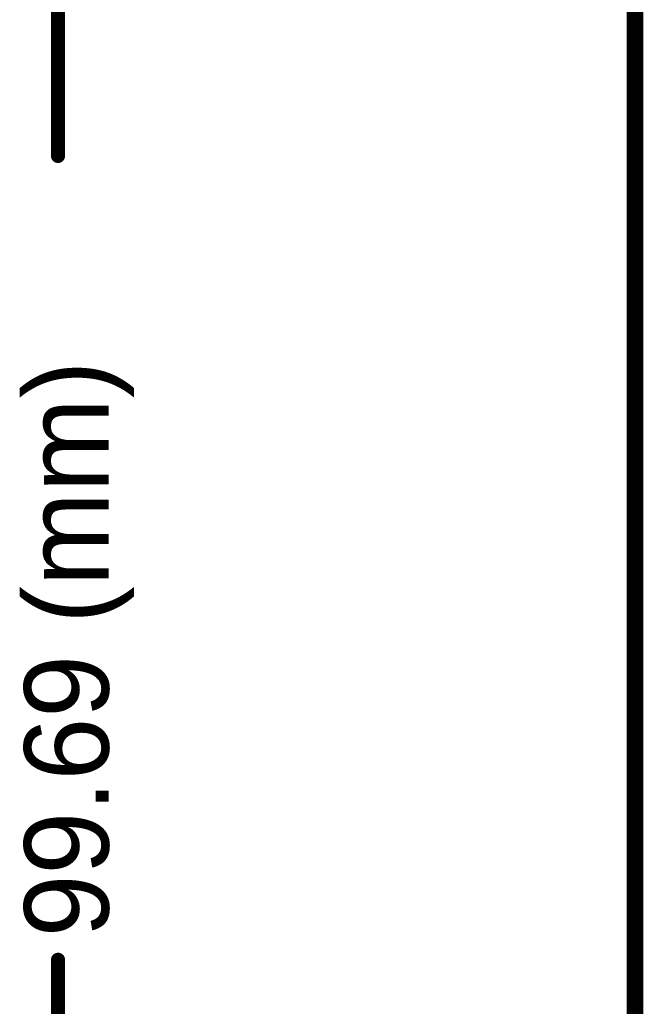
# Model space of a CAD drawing. Extents: x 0.11 to 5.41, y 1.37 to 6.94.
# Drawn here: x 1.573 to 2.016, y 4.638 to 5.339 of the extents above; entities that cross this region are included whole.
import ezdxf

# ---------------------------------------------------------------- set-up
doc = ezdxf.new("R2010")
doc.units = 0
doc.layers.add('KEEPOUTLAYER', color=6, linetype='CONTINUOUS')
doc.layers.add('MECHANICAL1', color=6, linetype='CONTINUOUS')

msp = doc.modelspace()

# ---------------------------------------------------------------- linework, layer by layer
at = {"layer": 'KEEPOUTLAYER', "const_width": 0.01181}
msp.add_lwpolyline([(2.01, 3.01), (2.01, 6.935)], dxfattribs=at)
at = {"layer": 'MECHANICAL1', "const_width": 0.01}
for points in [[(1.6, 5.24241), (1.6, 6.935)], [(1.6, 3.01), (1.6, 4.67059)]]:
    msp.add_lwpolyline(points, dxfattribs=at)
at = {"layer": 'MECHANICAL1', "const_width": 0.005}
for points in [[(1.5975, 5.24241, 1), (1.6025, 5.24241, 1)], [(1.5975, 4.67059, 1), (1.6025, 4.67059, 1)]]:
    msp.add_lwpolyline(points, format="xyb", close=True, dxfattribs=at)

# ---------------------------------------------------------------- texts
at = {"layer": 'MECHANICAL1'}
msp.add_text('99.69 (mm)', height=0.06, rotation=90, dxfattribs=at).set_placement((1.63599, 4.68659))

doc.saveas('drawing.dxf')
